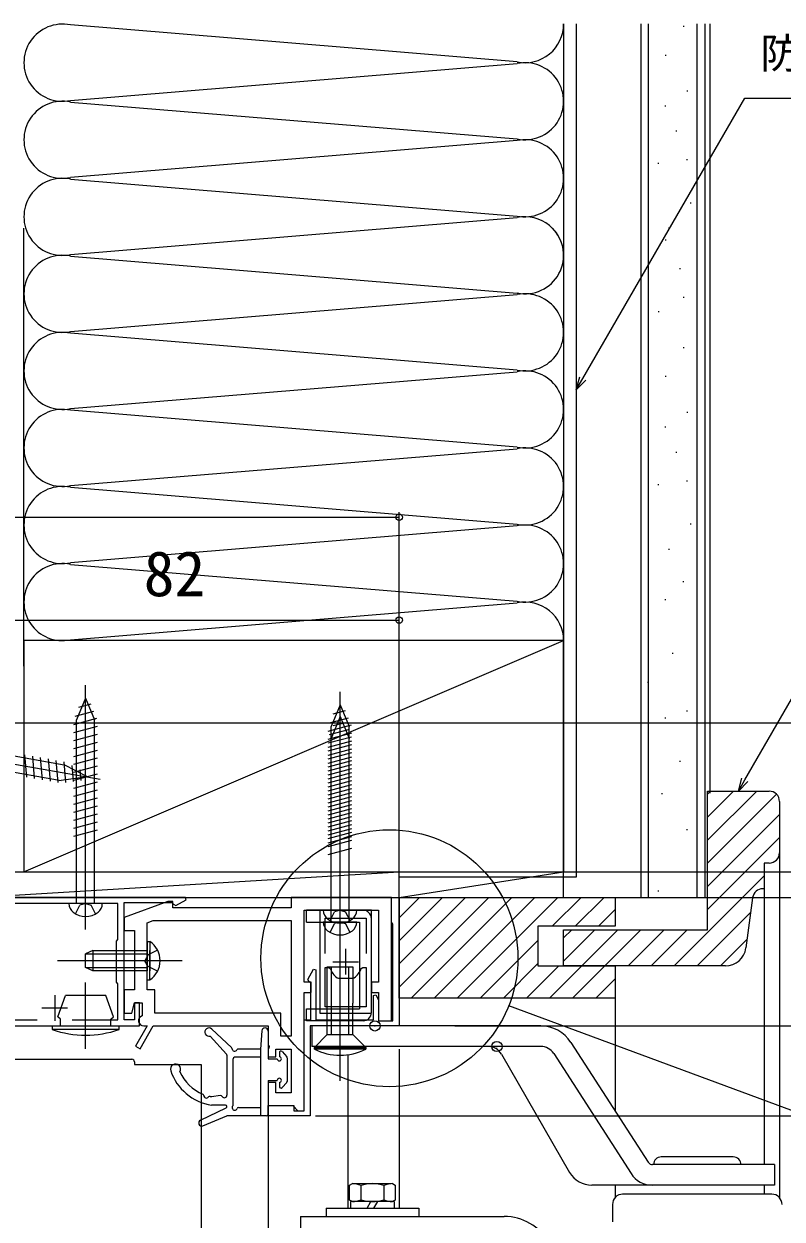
# Model space of a CAD drawing. Units: millimetres, scale not verified. Extents: x -525 to 525, y -783 to 779.
# Drawn here: x -304 to -156.5, y 304.5 to 537.1 of the extents above; entities that cross this region are included whole.
import ezdxf
from ezdxf.enums import TextEntityAlignment as Align

# ---------------------------------------------------------------- set-up
doc = ezdxf.new("R2010")
doc.units = ezdxf.units.MM
doc.header["$LTSCALE"] = 4
doc.header["$PDMODE"] = 32
doc.header["$PDSIZE"] = 2
for name, color, linetype in [('0-2_YKK_11', 7, 'Continuous'), ('0-4_YKK_12', 2, 'Continuous'), ('0-5_YKK_13', 4, 'Continuous'), ('0-7_YKK_D', 6, 'Continuous'), ('0-9_YSS_K', 3, 'Continuous')]:
    doc.layers.add(name, color=color, linetype=linetype)
doc.styles.add('ＭＳ ゴシック', font='')
doc.styles.get('ＭＳ ゴシック').set_extended_font_data('MS Gothic')

msp = doc.modelspace()

# ---------------------------------------------------------------- linework, layer by layer
at = {"layer": '0-2_YKK_11'}
for p, q in [((-298, 348.097), (-298, 343.097)), ((-300.5, 345.597), (-295.5, 345.597))]:
    msp.add_line(p, q, dxfattribs=at)
for points in [[(-294.602, 343.297), (-285.7, 343.297), (-285.7, 350.297), (-286, 350.597), (-286, 358.597), (-285.7, 358.897), (-285.7, 365.897), (-317.2, 365.897), (-317.2, 379.877), (-328.9, 378.932), (-328.9, 374.797)], [(-330.1, 374.797), (-330.1, 378.835), (-341.8, 377.89), (-341.8, 347.797), (-331.9, 347.797), (-331.9, 343.297), (-312.3, 343.297), (-312, 343.597), (-307, 343.597), (-306.7, 343.297), (-301.399, 343.297)], [(-335, 342.097), (-281.5, 342.097), (-281.5, 346.597), (-282.5, 346.597), (-282.5, 343.297), (-284.5, 343.297), (-284.5, 366.097), (-275.2, 366.097), (-274.9, 365.797), (-274.455, 365.535), (-272.46, 366.643), (-272.578, 367.097), (-315.7, 367.097)], [(-232.5, 343.097), (-232.5, 367.097), (-252, 367.097), (-252, 365.097), (-275, 365.097), (-275, 366.297), (-276, 366.297), (-284.5, 363.197), (-284.5, 360.697), (-282.5, 360.697), (-282.5, 349.097), (-284.5, 349.097), (-284.5, 344.597), (-283, 344.597), (-282.5, 346.597), (-281, 346.597), (-281, 344.051)], [(-235, 367.102), (-231, 367.102), (-231, 347.102)], [(-280.7, 342.097), (-280, 342.097), (-282.281, 338.147), (-281.415, 337.647), (-278.846, 342.097), (-256.5, 342.097), (-256.5, 336.097), (-255, 336.097), (-255, 337.597), (-252, 337.597), (-252, 329.097), (-255, 329.097), (-255, 331.097), (-256.5, 331.097), (-256.5, 326.597), (-251.7, 326.597), (-251.2, 326.097), (-250.7, 325.597), (-249.5, 325.597), (-249.5, 348.597), (-248.1, 348.597), (-248.1, 350.597), (-249.5, 350.597), (-249.5, 364.597), (-235, 364.597), (-235, 350.597), (-236.4, 350.597), (-236.4, 348.597), (-235, 348.597), (-235, 343.097), (-232.5, 343.097)]]:
    msp.add_lwpolyline(points, dxfattribs=at)
for points in [[(-231, 367.097), (-231, 342.097), (-248.3, 342.097), (-248.3, 324.597), (-256.5, 324.597), (-256.5, 326.597), (-251.5, 326.597), (-251.5, 325.597), (-249.5, 325.597), (-249.5, 343.297), (-248.2, 343.297), (-248.2, 350.397), (-248.5, 350.697), (-248.763, 351.143), (-247.65, 353.146), (-247.2, 353.029), (-247.2, 343.297), (-236, 343.297), (-236, 348.027), (-235.556, 348.146), (-235, 347.184), (-235, 343.097), (-232.2, 343.097), (-232.2, 361.91), (-232.35, 362.103), (-232.5, 362.297), (-232.5, 367.097)], [(-278.849, 362.597), (-252, 362.597), (-252, 340.097), (-254, 340.097), (-254, 344.597), (-278.5, 344.597), (-278.5, 349.097), (-280, 349.097), (-280, 362.177)]]:
    msp.add_lwpolyline(points, close=True, dxfattribs=at)
msp.add_arc((-280.7, 343.097), 1, 107.4576, 270, dxfattribs=at)
at = {"layer": '0-4_YKK_12'}
for p, q in [((-231.001, 351.89), (-231.001, 347.102)), ((-77.004, 296.852), (-209.676, 346)), ((-231, 342.597), (-231, 342.097)), ((-231, 337.597), (-231, 306.597)), ((-241, 336.499), (-241, 306.597)), ((-256.5, 324.897), (-256.5, 293.597))]:
    msp.add_line(p, q, dxfattribs=at)
msp.add_circle((-232.893, 355.273), 25, dxfattribs=at)
at = {"layer": '0-5_YKK_13'}
for p, q in [((-292, 360.897), (-292, 408.397)), ((-292, 405.897), (-293.75, 401.672)), ((-292, 405.897), (-290.25, 401.672)), ((-292, 405.897), (-290.25, 401.672)), ((-242.5, 359.597), (-242.5, 407.097)), ((-242.5, 357.297), (-242.5, 404.797)), ((-294.043, 402.403), (-290.366, 403.389)), ((-293.319, 404.15), (-290.945, 404.786)), ((-242.5, 404.597), (-244.25, 400.372)), ((-243.819, 402.85), (-241.445, 403.486)), ((-242.5, 404.597), (-240.75, 400.372)), ((-242.5, 404.597), (-240.75, 400.372)), ((-294.3, 400.781), (-289.787, 401.991)), ((-294.3, 399.228), (-289.7, 400.461)), ((-293.75, 365.897), (-293.75, 401.672)), ((-290.25, 365.897), (-290.25, 401.672)), ((-244.8, 399.481), (-240.287, 400.691)), ((-244.543, 401.103), (-240.866, 402.089)), ((-242.5, 402.297), (-244.25, 398.072)), ((-244.25, 364.597), (-244.25, 400.372)), ((-243.819, 400.55), (-241.445, 401.186)), ((-242.5, 402.297), (-240.75, 398.072)), ((-242.5, 402.297), (-240.75, 398.072)), ((-240.75, 364.597), (-240.75, 400.372)), ((-294.3, 397.676), (-289.7, 398.908)), ((-244.8, 397.928), (-240.2, 399.161)), ((-244.8, 397.181), (-240.287, 398.391)), ((-244.543, 398.803), (-240.866, 399.789)), ((-244.25, 362.297), (-244.25, 398.072)), ((-240.75, 362.297), (-240.75, 398.072)), ((-314.44, 396.164), (-296.188, 392.945)), ((-294.3, 396.123), (-289.7, 397.355)), ((-294.3, 394.57), (-289.7, 395.802)), ((-244.8, 396.376), (-240.2, 397.608)), ((-244.8, 395.628), (-240.2, 396.861)), ((-244.8, 394.823), (-240.2, 396.055)), ((-318.698, 395.34), (-289.153, 390.131)), ((-303.887, 394.861), (-303.508, 390.53)), ((-302.358, 394.592), (-301.979, 390.26)), ((-300.829, 394.322), (-300.45, 389.99)), ((-299.299, 394.052), (-298.92, 389.721)), ((-297.77, 393.783), (-297.391, 389.451)), ((-296.241, 393.513), (-295.885, 389.448)), ((-294.3, 393.017), (-289.7, 394.249)), ((-244.8, 394.076), (-240.2, 395.308)), ((-244.8, 393.27), (-240.2, 394.502)), ((-244.8, 392.523), (-240.2, 393.755)), ((-314.978, 393.111), (-296.726, 389.892)), ((-291.615, 390.565), (-296.188, 392.945)), ((-294.67, 392.775), (-294.396, 389.644)), ((-294.3, 391.464), (-289.7, 392.696)), ((-294.3, 389.911), (-289.7, 391.144)), ((-293.093, 391.954), (-292.908, 389.84)), ((-244.8, 391.717), (-240.2, 392.949)), ((-244.8, 390.97), (-240.2, 392.202)), ((-244.8, 390.164), (-240.2, 391.396)), ((-291.615, 390.565), (-296.726, 389.892)), ((-291.615, 390.565), (-296.726, 389.892)), ((-294.3, 388.358), (-289.7, 389.591)), ((-244.8, 389.417), (-240.2, 390.649)), ((-244.8, 388.611), (-240.2, 389.844)), ((-244.8, 387.864), (-240.2, 389.096)), ((-294.3, 386.805), (-289.7, 388.038)), ((-294.3, 385.252), (-289.7, 386.485)), ((-244.8, 387.058), (-240.2, 388.291)), ((-244.8, 386.311), (-240.2, 387.544)), ((-244.8, 385.505), (-240.2, 386.738)), ((-294.3, 383.699), (-289.7, 384.932)), ((-244.8, 384.758), (-240.2, 385.991)), ((-244.8, 383.952), (-240.2, 385.185)), ((-244.8, 383.205), (-240.2, 384.438)), ((-294.3, 382.146), (-289.7, 383.379)), ((-294.3, 380.594), (-289.7, 381.826)), ((-244.8, 382.399), (-240.2, 383.632)), ((-244.8, 381.652), (-240.2, 382.885)), ((-244.8, 380.846), (-240.2, 382.079)), ((-294.3, 379.041), (-289.7, 380.273)), ((-244.8, 380.099), (-240.2, 381.332)), ((-244.8, 379.294), (-240.2, 380.526)), ((-244.8, 378.546), (-240.2, 379.779)), ((-244.8, 377.741), (-240.2, 378.973)), ((-244.8, 376.994), (-240.2, 378.226)), ((-244.8, 375.441), (-240.2, 376.673)), ((-288.75, 365.897), (-295.25, 365.897)), ((-293.95, 363.904), (-293.093, 365.625)), ((-292, 365.897), (-293.093, 365.625)), ((-292, 365.897), (-290.908, 365.625)), ((-290.05, 363.904), (-290.908, 365.625)), ((-238, 364.597), (-249, 364.597)), ((-249, 362.297), (-249, 364.597)), ((-239.25, 364.597), (-245.75, 364.597)), ((-244.45, 362.604), (-243.593, 364.325)), ((-242.5, 364.597), (-243.593, 364.325)), ((-242.5, 364.597), (-241.408, 364.325)), ((-240.55, 362.604), (-241.408, 364.325)), ((-236.4, 344.697), (-236.4, 362.997)), ((-249, 362.297), (-238.7, 362.297)), ((-239.25, 362.297), (-245.75, 362.297)), ((-244.45, 360.304), (-243.593, 362.025)), ((-242.5, 362.297), (-243.593, 362.025)), ((-242.5, 362.297), (-241.408, 362.025)), ((-240.55, 360.304), (-241.408, 362.025)), ((-238.7, 362.297), (-238.7, 345.397)), ((-280, 358.547), (-279.491, 358.547)), ((-279.491, 358.547), (-279.491, 352.797)), ((-290.6, 356.797), (-292, 356.097)), ((-292, 353.497), (-292, 356.097)), ((-291.909, 356.143), (-280, 356.143)), ((-290.6, 356.797), (-280, 356.797)), ((-290.6, 356.797), (-290.6, 352.797)), ((-280, 351.047), (-280, 356.797)), ((-279.491, 351.047), (-279.491, 356.797)), ((-242.5, 331.397), (-242.5, 357.945)), ((-241.4, 352.097), (-241.4, 357.097)), ((-273.227, 354.797), (-297.442, 354.797)), ((-243.9, 354.597), (-238.9, 354.597)), ((-290.6, 352.797), (-292, 353.497)), ((-291.909, 353.451), (-280, 353.451)), ((-245, 353.597), (-240, 353.597)), ((-244.2, 353.597), (-244.2, 346.497)), ((-240.8, 346.497), (-240.8, 353.597)), ((-240, 353.597), (-240, 346.497)), ((-292, 337.611), (-292, 350.543)), ((-280, 351.047), (-279.491, 351.047)), ((-288.093, 347.997), (-295.908, 347.997)), ((-249, 343.097), (-249, 345.397)), ((-249, 345.397), (-238.7, 345.397)), ((-244.2, 346.497), (-244.2, 340.397)), ((-240.8, 340.397), (-240.8, 346.497)), ((-240, 340.397), (-240, 346.497)), ((-298.5, 342.097), (-298.5, 341.383)), ((-298.5, 342.097), (-296.9, 342.097)), ((-298.5, 342.097), (-285.5, 342.097)), ((-285.5, 341.383), (-285.5, 342.097)), ((-238, 343.097), (-249, 343.097)), ((-248.001, 342.097), (-248.001, 338.097)), ((-203.453, 342.097), (-248.001, 342.097)), ((-285.5, 341.383), (-298.5, 341.383)), ((-267.767, 340.132), (-264.578, 336.614)), ((-267.454, 341.481), (-263.594, 337.872)), ((-257.698, 341.148), (-258, 337.597)), ((-256.5, 341.097), (-256.5, 338.297)), ((-240, 340.397), (-237.5, 337.897)), ((-258, 337.597), (-262.307, 337.597)), ((-258, 337.597), (-258, 324.597)), ((-256.5, 339.297), (-256.5, 336.697)), ((-256.5, 337.697), (-256.5, 335.697)), ((-203.453, 338.097), (-248.001, 338.097)), ((-247.5, 337.897), (-237.5, 337.897)), ((-247.5, 337.597), (-247.5, 337.897)), ((-237.5, 337.597), (-247.5, 337.597)), ((-237.5, 337.897), (-237.5, 337.597)), ((-197.57, 338.89), (-182.527, 315.555)), ((-326, 335.597), (-283, 335.597)), ((-282.5, 335.097), (-282.5, 334.597)), ((-264.5, 336.413), (-264.5, 328.639)), ((-263.3, 326.726), (-263.3, 335.697)), ((-258, 335.997), (-263, 335.997)), ((-256.5, 335.697), (-254.7, 335.697)), ((-254.3, 336.897), (-254.3, 336.097)), ((-253.776, 337.096), (-252.876, 336.082)), ((-252.8, 335.883), (-252.8, 331.311)), ((-211.109, 336.597), (-197.83, 313.597)), ((-200.932, 336.722), (-185.889, 313.388)), ((-269.5, 334.597), (-269.5, 301.597)), ((-256.5, 331.497), (-254.7, 331.497)), ((-256.5, 331.497), (-256.5, 324.897)), ((-254.238, 331.102), (-254.3, 331.04)), ((-254.3, 331.097), (-254.3, 330.297)), ((-253.776, 330.098), (-252.876, 331.112)), ((-265.736, 328.537), (-267.5, 328.315)), ((-269.662, 323.737), (-264.669, 326.162)), ((-264.8, 326.692), (-267.5, 326.692)), ((-264.5, 326.431), (-264.5, 326.392)), ((-262.259, 326.197), (-258, 326.197)), ((-269.169, 322.643), (-264.5, 324.597)), ((-256.8, 324.597), (-264.5, 324.597)), ((-166.001, 316.597), (-180.001, 316.597)), ((-158.001, 315.097), (-181.686, 315.097)), ((-158.001, 315.097), (-158.001, 311.097)), ((-240.635, 311.088), (-240.1, 311.397)), ((-240.635, 308.206), (-240.635, 311.088)), ((-240.1, 311.397), (-232.542, 311.397)), ((-238.418, 308.275), (-238.418, 311.019)), ((-233.983, 311.019), (-233.983, 308.275)), ((-232.3, 311.397), (-231.765, 311.088)), ((-231.765, 311.088), (-231.765, 308.206)), ((-158.001, 311.097), (-193.5, 311.097)), ((-240.1, 307.897), (-240.635, 308.206)), ((-231.95, 307.897), (-240.45, 307.897)), ((-240.45, 307.897), (-240.45, 306.597)), ((-237.251, 306.597), (-236.5, 307.897)), ((-235.9, 306.597), (-235.15, 307.897)), ((-231.765, 308.206), (-232.3, 307.897)), ((-231.95, 307.897), (-231.95, 306.597)), ((-189.501, 307.347), (-189.501, 303.976)), ((-158.501, 309.347), (-187.534, 309.347)), ((-250.2, 304.997), (-250.2, 298.997)), ((-250.2, 304.997), (-210.559, 304.997)), ((-245.2, 306.597), (-245.2, 304.997)), ((-245.2, 306.597), (-227.2, 306.597)), ((-227.2, 306.597), (-227.2, 304.997))]:
    msp.add_line(p, q, dxfattribs=at)
msp.add_lwpolyline([(-246.4, 364.597), (-246.4, 344.597), (-236.4, 344.597), (-236.4, 364.597)], close=True, dxfattribs=at)
for points in [[(-245.4, 356.197), (-245.4, 363.097), (-237.4, 363.097), (-237.4, 356.197)], [(-280, 358.547), (-280, 352.797), (-290.6, 352.797)], [(-277.991, 356.847), (-279.847, 355.942), (-280.455, 354.797)], [(-277.991, 352.747), (-279.847, 353.652), (-280.455, 354.797)], [(-237.4, 345.797), (-245.4, 345.797), (-245.4, 353.497), (-244.709, 353.497), (-244.424, 353.291)], [(-245, 340.397), (-245, 346.497), (-245, 353.597)], [(-243.052, 351.482), (-242.774, 351.397), (-241.4, 351.397), (-240.027, 351.397), (-239.748, 351.482)], [(-238.376, 353.291), (-238.091, 353.497), (-237.4, 353.497), (-237.4, 345.797)], [(-296.9, 342.097), (-296.9, 343.397), (-297.4, 343.897), (-295.908, 347.997)], [(-287.1, 342.097), (-287.1, 343.397), (-286.6, 343.897), (-288.093, 347.997)], [(-247.5, 337.897), (-245, 340.397), (-240, 340.397)], [(-282.5, 334.597), (-281.5, 334.597), (-269.5, 334.597)]]:
    msp.add_lwpolyline(points, dxfattribs=at)
for centre, radius, start, end in [((-293.15, 365.884), 2.1, 179.66112, 232.75083), ((-290.85, 365.884), 2.1, 307.24917, 0.33888), ((-292, 367.397), 4, 232.75083, 307.24917), ((-243.65, 364.584), 2.1, 179.66112, 232.75083), ((-241.35, 364.584), 2.1, 307.24917, 0.33888), ((-238, 362.997), 1.6, 0, 90), ((-243.65, 362.284), 2.1, 179.66112, 232.75083), ((-242.5, 366.097), 4, 232.75083, 307.24917), ((-242.5, 363.797), 4, 232.75083, 307.24917), ((-241.35, 362.284), 2.1, 307.24917, 0.33888), ((-282.027, 354.797), 4.527, 304.06671, 55.93329), ((-241.1, 354.387), 3.5, 198.24966, 236.09874), ((-241.7, 354.387), 3.5, 303.90126, 341.75034), ((-238, 344.697), 1.6, 270, 0), ((-203.453, 335.097), 7, 32.80851, 90), ((-292, 360.297), 20, 251.03443, 288.96557), ((-268, 340.897), 0.8, 46.91863, 286.91863), ((-257.1, 341.097), 0.6, 0, 175.13615), ((-263.799, 337.653), 0.3, 3.17465, 46.91863), ((-263, 337.697), 0.5, 183.17465, 330), ((-262.307, 337.297), 0.3, 90, 150), ((-256.5, 337.997), 0.3, 270, 90), ((-242.5, 347.413), 11.017, 243.00829, 296.99173), ((-213.707, 335.097), 3, 30, 90), ((-203.453, 335.097), 3, 32.80851, 90), ((-283, 335.097), 0.5, 0, 90), ((-264.8, 336.413), 0.3, 0, 42.20127), ((-263, 335.697), 0.3, 90, 180), ((-254.3, 335.697), 0.4, 180, 90), ((-254, 336.897), 0.3, 41.59314, 180), ((-253.1, 335.883), 0.3, 0, 41.59314), ((-274.5, 333.692), 1, 328.14372, 198.68252), ((-265.975, 336.575), 10, 198.68252, 261.22369), ((-265.975, 336.575), 8.4, 203.95609, 247.529), ((-254.3, 331.497), 0.4, 270, 180), ((-253.1, 331.311), 0.3, 318.40686, 0), ((-269.3, 328.536), 0.3, 2.01756, 67.529), ((-268.5, 328.564), 0.5, 182.01756, 322.98467), ((-267.861, 328.082), 0.3, 77.47323, 142.98467), ((-265.975, 336.575), 8.4, 257.47323, 259.53472), ((-265.699, 328.239), 0.3, 29.19355, 97.16924), ((-265, 328.629), 0.5, 209.19355, 0), ((-254, 330.297), 0.3, 180, 318.40686), ((-264.8, 326.392), 0.3, 0, 90), ((-264.8, 326.431), 0.3, 295.90408, 0), ((-263, 326.197), 0.5, 138.59038, 337.97569), ((-263.6, 326.726), 0.3, 318.59038, 0), ((-262.259, 325.897), 0.3, 90, 157.97569), ((-269.4, 323.197), 0.6, 115.90408, 292.70695), ((-256.8, 324.897), 0.3, 270, 0), ((-180.001, 315.097), 1.5, 90.00004, 180.00002), ((-166.001, 315.097), 1.5, 359.99998, 90.00003), ((-181.686, 316.097), 1, 212.80851, 270), ((-193.5, 316.097), 5, 210, 270), ((-181.686, 316.097), 5, 212.80851, 270), ((-239.979, 307.999), 3.4, 62.66111, 92.04015), ((-236.2, 304.697), 6.7, 70.67226, 109.32764), ((-232.421, 307.999), 3.4, 87.95974, 117.33879), ((-239.979, 311.295), 3.4, 267.95984, 297.33888), ((-236.2, 314.597), 6.7, 250.6723, 289.32767), ((-232.421, 311.295), 3.4, 242.6612, 272.04024), ((-187.501, 307.347), 2, 89.99981, 179.99968), ((-158.501, 307.347), 2, 0.0002, 90.00008), ((-210.559, 294.997), 10, 30, 90)]:
    msp.add_arc(centre, radius, start, end, dxfattribs=at)
for p in [(-235.701, 342.097), (-211.975, 338.097)]:
    msp.add_point(p, dxfattribs=at)
at = {"layer": '0-7_YKK_D'}
for p, q in [((-231, 368.097), (-231, 442.097)), ((-385, 441.097), (-231, 441.097)), ((-313, 421.097), (-231, 421.097)), ((-231, 368.097), (-231, 422.097)), ((-313, 401.097), (-116, 401.097)), ((-198, 372.098), (-136, 372.098)), ((-230, 367.102), (-136, 367.102)), ((-230, 367.102), (-116, 367.102)), ((-230, 367.097), (-116, 367.097)), ((-230, 367.097), (-136, 367.097)), ((-220.155, 342.097), (-136, 342.097)), ((-220.155, 342.097), (-136, 342.097)), ((-247.3, 324.597), (-136, 324.597))]:
    msp.add_line(p, q, dxfattribs=at)
for points in [[(-196.53, 465.896), (-195.255, 468.105), (-163.74, 522.686), (-39.515, 522.686)], [(-194.663, 467.763), (-196.53, 465.896), (-195.846, 468.446)], [(-165, 387.797), (-163.725, 390.005), (-137.701, 435.08), (-77.222, 435.066)], [(-163.134, 389.664), (-165, 387.797), (-164.317, 390.347)]]:
    msp.add_lwpolyline(points, dxfattribs=at)
for centre in [(-231, 441.097), (-231, 421.097)]:
    msp.add_circle(centre, 0.637, dxfattribs=at)
at = {"layer": '0-9_YSS_K'}
for p, q in [((-208.032, 529.743), (-294.969, 536.927)), ((-199, 537.134), (-199, 372.098)), ((-196.5, 371.098), (-196.5, 537.134)), ((-184, 537.134), (-184, 367.098)), ((-182.5, 367.098), (-182.5, 537.134)), ((-175.732, 536.673), (-175.532, 536.673)), ((-173, 367.098), (-173, 537.134)), ((-171.5, 537.134), (-171.5, 367.098)), ((-170.5, 387.402), (-170.5, 537.134)), ((-179.229, 531.078), (-179.029, 531.078)), ((-294.969, 522.243), (-208.032, 529.427)), ((-175.033, 524.084), (-174.833, 524.084)), ((-294.969, 521.927), (-208.032, 514.743)), ((-179.287, 521.215), (-179.087, 521.215)), ((-208.032, 514.427), (-294.969, 507.243)), ((-177.189, 516.319), (-176.989, 516.319)), ((-180.686, 510.025), (-180.486, 510.025)), ((-175.091, 510.724), (-174.891, 510.724)), ((-294.969, 506.927), (-208.032, 499.743)), ((-174.392, 502.332), (-174.192, 502.332)), ((-294.969, 492.243), (-208.032, 499.427)), ((-304, 417.098), (-304, 497.398)), ((-304, 417.098), (-304, 497.398)), ((-178.588, 497.437), (-178.388, 497.437)), ((-179.229, 495.12), (-179.029, 495.12)), ((-294.969, 491.94), (-208.032, 484.756)), ((-176.432, 489.525), (-176.232, 489.525)), ((-294.969, 477.256), (-208.032, 484.44)), ((-175.732, 483.93), (-175.532, 483.93)), ((-180.628, 481.133), (-180.428, 481.133)), ((-208.032, 469.756), (-294.969, 476.94)), ((-175.732, 474.139), (-175.532, 474.139)), ((-294.969, 462.256), (-208.032, 469.44)), ((-179.229, 468.544), (-179.029, 468.544)), ((-208.032, 454.756), (-294.969, 461.94)), ((-175.033, 461.55), (-174.833, 461.55)), ((-179.287, 458.681), (-179.087, 458.681)), ((-304, 412.098), (-304, 457.098)), ((-294.969, 447.256), (-208.032, 454.44)), ((-177.189, 453.786), (-176.989, 453.786)), ((-294.969, 446.94), (-208.032, 439.756)), ((-180.686, 447.491), (-180.486, 447.491)), ((-175.091, 448.191), (-174.891, 448.191)), ((-174.392, 439.799), (-174.192, 439.799)), ((-208.032, 439.44), (-294.969, 432.256)), ((-178.588, 434.903), (-178.388, 434.903)), ((-294.969, 431.94), (-208.032, 424.756)), ((-175.791, 428.609), (-175.591, 428.609)), ((-294.969, 417.256), (-208.032, 424.44)), ((-179.287, 425.112), (-179.087, 425.112)), ((-304, 372.098), (-199, 417.098)), ((-177.889, 414.622), (-177.689, 414.622)), ((-182.693, 409.027), (-182.493, 409.027)), ((-175.091, 403.432), (-174.891, 403.432)), ((-179.287, 402.033), (-179.087, 402.033)), ((-176.49, 393.641), (-176.29, 393.641)), ((-179.987, 387.347), (-179.787, 387.347)), ((-171, 387.222), (-170.426, 387.797)), ((-171, 382.732), (-165.936, 387.797)), ((-171, 378.242), (-161.445, 387.797)), ((-171, 373.752), (-157.564, 387.188)), ((-157, 385.797), (-157, 375.797)), ((-171, 369.262), (-157, 383.262)), ((-175.091, 380.353), (-174.891, 380.353)), ((-171, 364.772), (-157, 378.772)), ((-157, 376.709), (-157, 308.67)), ((-313, 367.098), (-231.001, 372.098)), ((-313, 372.098), (-231, 372.098)), ((-304, 372.098), (-199, 372.098)), ((-231, 367.098), (-231, 372.098)), ((-231, 367.102), (-199, 372.098)), ((-231, 367.098), (-231, 372.098)), ((-231, 372.098), (-199, 372.098)), ((-231, 371.098), (-196.5, 371.098)), ((-199, 367.098), (-199, 372.098)), ((-199, 372.098), (-184, 372.098)), ((-177.485, 353.797), (-160, 371.282)), ((-180.686, 368.359), (-180.486, 368.359)), ((-160, 368.797), (-160, 315.097)), ((-313, 367.097), (-231, 367.098)), ((-231, 367.102), (-199, 367.098)), ((-231, 367.098), (-231, 347.098)), ((-231, 363.143), (-227.047, 367.097)), ((-231, 358.653), (-222.557, 367.097)), ((-231, 354.163), (-218.066, 367.097)), ((-231, 349.673), (-213.576, 367.097)), ((-228.686, 347.497), (-209.086, 367.097)), ((-224.196, 347.497), (-204.596, 367.097)), ((-219.706, 347.497), (-200.106, 367.097)), ((-201.216, 361.497), (-195.616, 367.097)), ((-196.726, 361.497), (-191.126, 367.097)), ((-184, 367.098), (-171.5, 367.098)), ((-162.232, 367.061), (-163.537, 357.268)), ((-192.236, 361.497), (-189, 364.732)), ((-172.995, 353.797), (-162.617, 364.175)), ((-199, 359.222), (-197.426, 360.797)), ((-199, 354.732), (-192.936, 360.797)), ((-195.445, 353.797), (-188.445, 360.797)), ((-190.955, 353.797), (-183.955, 360.797)), ((-186.465, 353.797), (-179.465, 360.797)), ((-181.975, 353.797), (-174.975, 360.797)), ((-215.216, 347.497), (-204, 358.712)), ((-168.505, 353.797), (-163.307, 358.994)), ((-210.726, 347.497), (-204, 354.222)), ((-206.236, 347.497), (-199.936, 353.797)), ((-201.745, 347.497), (-195.445, 353.797)), ((-197.255, 347.497), (-190.955, 353.797)), ((-192.765, 347.497), (-189, 351.262)), ((-189, 347.497), (-189, 325.596)), ((-189, 311.097), (-189, 308.671)), ((-160, 311.097), (-160, 309.347))]:
    msp.add_line(p, q, dxfattribs=at)
for points in [[(-199, 372.098), (-199, 417.098), (-304, 417.098), (-304, 372.098)], [(-167.502, 353.797), (-199, 353.797), (-199, 360.797), (-171, 360.797), (-171, 387.797), (-159, 387.797)], [(-159, 373.797), (-160, 373.797), (-160, 368.797), (-160.249, 368.797)]]:
    msp.add_lwpolyline(points, dxfattribs=at)
msp.add_lwpolyline([(-189, 347.497), (-231, 347.497), (-231, 367.097), (-189, 367.097), (-189, 361.497), (-204, 361.497), (-204, 353.797), (-189, 353.797)], close=True, dxfattribs=at)
for centre, radius, start, end in [((-296.5, 529.585), 7.5, 78.21646, 281.78354), ((-206.5, 537.085), 7.5, 258.21646, 0.36842), ((-206.5, 522.085), 7.5, 258.21646, 101.78354), ((-296.5, 514.585), 7.5, 78.21646, 281.78354), ((-206.5, 507.085), 7.5, 258.21646, 101.78354), ((-296.5, 499.585), 7.5, 78.21646, 281.78354), ((-206.5, 492.085), 7.5, 0, 101.78354), ((-206.5, 492.098), 7.5, 258.21646, 44.96466), ((-296.5, 484.598), 7.5, 78.21646, 281.78354), ((-206.5, 477.098), 7.5, 258.21646, 101.78354), ((-296.5, 469.598), 7.5, 78.21646, 281.78354), ((-206.5, 462.098), 7.5, 258.21646, 101.78354), ((-296.5, 454.598), 7.5, 78.21646, 281.78354), ((-206.5, 447.098), 7.5, 258.21646, 101.78354), ((-296.5, 439.598), 7.5, 78.21646, 281.78354), ((-206.5, 432.098), 7.5, 258.21646, 101.78354), ((-296.5, 424.598), 7.5, 78.21646, 281.78354), ((-206.5, 417.098), 7.5, 0, 101.78354), ((-159, 385.797), 2, 0.00001, 89.99999), ((-159, 375.797), 2, 270.00001, 359.99999), ((-160.249, 366.797), 2, 90, 172.40537), ((-167.502, 357.797), 4, 269.99999, 352.40536)]:
    msp.add_arc(centre, radius, start, end, dxfattribs=at)

# ---------------------------------------------------------------- texts
at = {"layer": '0-7_YKK_D', "style": 'ＭＳ ゴシック'}
for s, height, p in [('防湿気密フィルム（別途）', 5.865, (-160.748, 526.731)), ('82', 8.798, (-280.693, 423.097))]:
    msp.add_text(s, height=height, dxfattribs=at).set_placement(p, align=Align.BOTTOM_LEFT)

doc.saveas('drawing.dxf')
